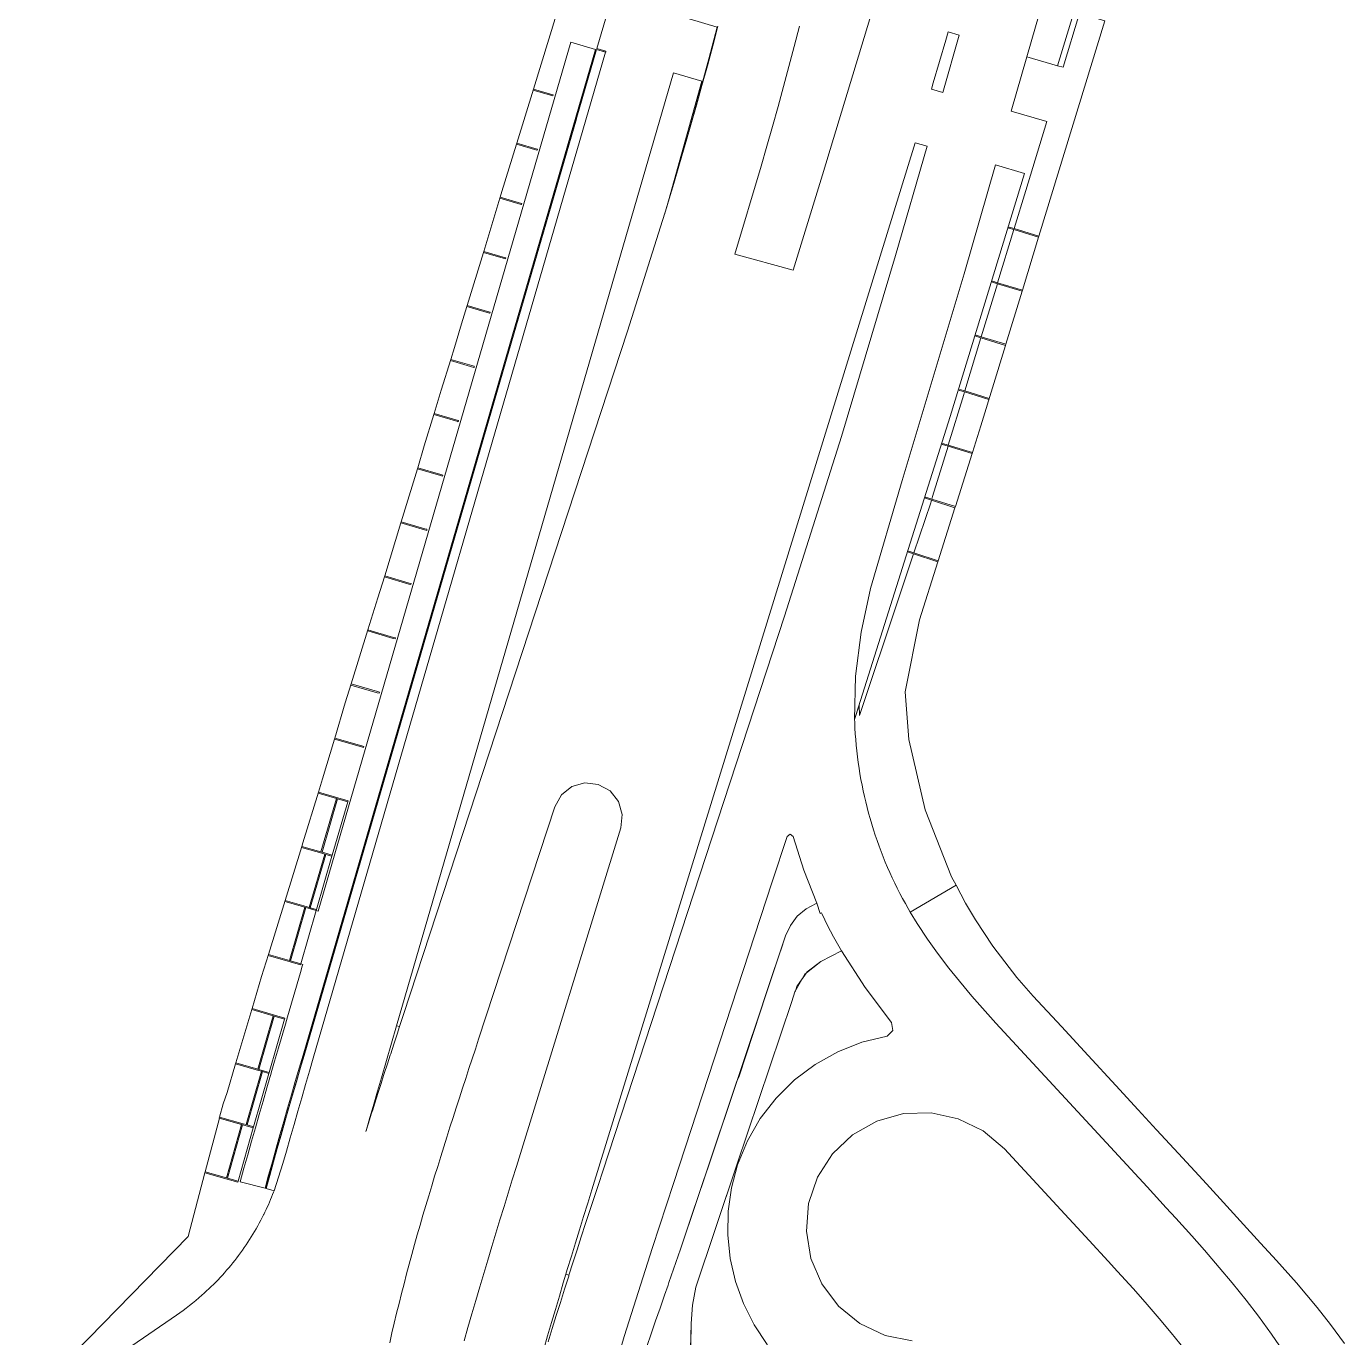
# Model space of a CAD drawing. Header units: metres. Extents: x 105146 to 106170, y 111783 to 118163.
# Drawn here: x 105317.6 to 105441.2, y 112919.3 to 113042.1 of the extents above; entities that cross this region are included whole.
import ezdxf

# ---------------------------------------------------------------- set-up
doc = ezdxf.new("R2010")
doc.units = ezdxf.units.M
doc.layers.add('20-EP-ZONA-DURA', color=253, linetype='CONTINUOUS', lineweight=13)
doc.layers.add('20-EP-ZONA-VERDE', color=84, linetype='CONTINUOUS', lineweight=13)

msp = doc.modelspace()

# ---------------------------------------------------------------- linework, layer by layer
at = {"layer": '20-EP-ZONA-DURA'}
for points in [[(105372.5547, 113045.0431), (105371.093, 113040.0474), (105371.9553, 113039.8187), (105371.9297, 113039.7221), (105371.0652, 113039.9523), (105371.0595, 113039.9539), (105370.1385, 113036.7867), (105369.8476, 113035.7895), (105369.8206, 113035.6932), (105369.1745, 113033.4847), (105369.1781, 113033.4837), (105359.0997, 112998.8234), (105357.7034, 112994.0214), (105348.7683, 112963.293), (105348.7404, 112963.1969), (105348.2366, 112961.4677), (105348.2075, 112961.3674), (105340.0267, 112933.2617), (105340.0979, 112933.2423), (105340.0911, 112933.2179), (105340.8445, 112933.0159), (105340.7994, 112932.8984), (105340.7059, 112932.6591), (105340.61, 112932.421), (105340.5115, 112932.1835), (105340.4106, 112931.9473), (105340.3073, 112931.7122), (105340.2016, 112931.4781), (105340.0931, 112931.2445), (105339.9829, 112931.0132), (105339.8698, 112930.7825), (105339.8605, 112930.7623), (105339.7351, 112930.5143), (105339.5972, 112930.2486), (105339.4561, 112929.9844), (105339.3118, 112929.7221), (105339.1645, 112929.4616), (105339.0139, 112929.2027), (105338.8601, 112928.9455), (105338.7035, 112928.6907), (105338.5435, 112928.437), (105338.3805, 112928.1857), (105338.2147, 112927.9366), (105338.045, 112927.6882), (105337.8738, 112927.4441), (105337.6988, 112927.2008), (105337.5212, 112926.9599), (105337.3404, 112926.7209), (105337.1565, 112926.4838), (105336.9706, 112926.25), (105336.7806, 112926.017), (105336.5892, 112925.7879), (105336.3945, 112925.5604), (105336.1969, 112925.3351), (105335.997, 112925.1127), (105335.7939, 112924.8922), (105335.5886, 112924.6745), (105335.3803, 112924.4591), (105335.1697, 112924.2464), (105334.9564, 112924.0361), (105334.7397, 112923.8276), (105334.5224, 112923.6234), (105334.3013, 112923.4208), (105334.0783, 112923.2209), (105333.7929, 112922.9725), (105333.5034, 112922.7281), (105333.2111, 112922.4889), (105332.9158, 112922.2547), (105332.6141, 112922.0228), (105332.3115, 112921.7974), (105332.0058, 112921.5769), (105331.6938, 112921.3591), (105317.6249, 112911.6953)], [(105320.7943, 112916.4419), (105332.7787, 112928.7317), (105334.358, 112934.7), (105336.4437, 112934.1081), (105337.4559, 112933.8209), (105337.4833, 112933.9171), (105338.8857, 112938.9249), (105338.9131, 112939.0211), (105340.3505, 112944.0121), (105340.3785, 112944.1081), (105341.8299, 112949.1011), (105341.8577, 112949.1971), (105340.8975, 112949.4763), (105338.7819, 112950.0917), (105339.6801, 112953.1079), (105340.3173, 112955.1647), (105340.3173, 112955.1647), (105340.2895, 112955.0685), (105342.3495, 112954.4695), (105343.3097, 112954.1903), (105343.3375, 112954.2863), (105343.5295, 112954.2306), (105343.4833, 112954.0711), (105343.3121, 112953.4827), (105342.0993, 112949.3115), (105342.0035, 112948.9823), (105341.9011, 112948.6299), (105341.2529, 112946.4009), (105340.8919, 112945.1589), (105340.5705, 112944.0523), (105340.5303, 112943.9141), (105340.4473, 112943.6273), (105340.1689, 112942.6663), (105339.8091, 112941.4209), (105339.4491, 112940.1679), (105339.0899, 112938.9115), (105338.7323, 112937.6517), (105338.3765, 112936.3883), (105338.0229, 112935.1211), (105337.6763, 112933.8653), (105339.9945, 112933.2437), (105340.3357, 112934.4793), (105340.6875, 112935.7405), (105341.0417, 112936.9987), (105341.3981, 112938.2541), (105341.7561, 112939.5065), (105342.1155, 112940.7565), (105342.4745, 112942.0005), (105342.8355, 112943.2463), (105343.1967, 112944.4897), (105343.5575, 112945.7309), (105370.9635, 113039.9817), (105368.6589, 113040.6519), (105344.9814, 112959.2237), (105344.7895, 112959.2795), (105344.8173, 112959.3755), (105346.2693, 112964.3687), (105346.2973, 112964.4649), (105347.7491, 112969.4579), (105347.7771, 112969.5541), (105346.8171, 112969.8331), (105345.0126, 112970.3579), (105345.3983, 112971.6131), (105346.5069, 112975.3387), (105349.0369, 112974.6031), (105349.2289, 112974.5473), (105349.2569, 112974.6433), (105349.0649, 112974.6991), (105346.5354, 112975.4345), (105347.5179, 112978.7363), (105348.07, 112980.5079), (105348.0421, 112980.4117), (105350.5167, 112979.6923), (105350.7087, 112979.6365), (105350.7367, 112979.7325), (105350.5447, 112979.7883), (105348.07, 112980.5079), (105349.6474, 112985.5687), (105349.6195, 112985.4727), (105351.9965, 112984.7815), (105352.1885, 112984.7257), (105352.2165, 112984.8217), (105352.0245, 112984.8775), (105349.6474, 112985.5687), (105350.5825, 112988.5691), (105351.1845, 112990.5371), (105353.4763, 112989.8707), (105353.6685, 112989.8149), (105353.6963, 112989.9109), (105353.5043, 112989.9667), (105351.2137, 112990.6327), (105352.7349, 112995.6058), (105354.9563, 112994.9599), (105355.1483, 112994.9041), (105355.1761, 112995.0001), (105354.9841, 112995.0559), (105352.7642, 112995.7013), (105353.0135, 112996.5165), (105354.2765, 113000.6771), (105356.4361, 113000.0491), (105356.6281, 112999.9933), (105356.6559, 113000.0893), (105356.4639, 113000.1451), (105354.3055, 113000.7727), (105354.9269, 113002.8197), (105355.817, 113005.7494), (105358.0831, 113005.0905), (105358.1081, 113005.0833), (105358.1361, 113005.1793), (105358.1111, 113005.1865), (105355.846, 113005.8451), (105356.5159, 113008.0501), (105357.4093, 113010.9101), (105357.3813, 113010.8141), (105359.5629, 113010.1797), (105359.5879, 113010.1725), (105359.6159, 113010.2685), (105359.5909, 113010.2757), (105357.4093, 113010.9101), (105357.7657, 113012.0511), (105358.4211, 113014.2671), (105358.9164, 113015.8873), (105361.0427, 113015.2689), (105361.0677, 113015.2617), (105361.0957, 113015.3577), (105361.0707, 113015.3649), (105358.9457, 113015.9829), (105360.4661, 113020.9561), (105362.5225, 113020.3581), (105362.5475, 113020.3509), (105362.5755, 113020.4469), (105362.5505, 113020.4543), (105360.4953, 113021.0517), (105362.0158, 113026.0251), (105364.0023, 113025.4473), (105364.0273, 113025.4401), (105364.0553, 113025.5361), (105364.0303, 113025.5433), (105362.0451, 113026.1207), (105362.2081, 113026.6541), (105363.5722, 113031.0921), (105365.4823, 113030.5367), (105365.5073, 113030.5293), (105365.5351, 113030.6253), (105365.5101, 113030.6327), (105363.6016, 113031.1877), (105365.1589, 113036.2543), (105365.1309, 113036.1583), (105366.9621, 113035.6257), (105366.9871, 113035.6185), (105367.0151, 113035.7145), (105366.9899, 113035.7219), (105365.1589, 113036.2543), (105367.3211, 113043.2891)], [(105382.4547, 113042.1499), (105381.9623, 113040.2997), (105381.4628, 113038.4515), (105380.9561, 113036.6051), (105380.4423, 113034.7608), (105379.9214, 113032.9183), (105379.3934, 113031.078), (105378.8583, 113029.2397), (105378.3161, 113027.4034), (105377.7668, 113025.5693), (105377.4427, 113024.5021), (105378.3357, 113027.5375), (105378.3388, 113027.5484), (105378.5166, 113028.1622), (105379.4578, 113031.3908), (105380.2766, 113034.2777), (105380.8126, 113036.2049), (105381.6018, 113039.0996), (105382.3929, 113042.0709), (105379.7607, 113042.8371)], [(105396.6987, 113042.8548), (105393.2945, 113031.6178), (105392.2499, 113028.2342), (105389.4873, 113019.2853), (105389.4873, 113019.2853), (105384.0401, 113020.7739), (105386.5037, 113029.0282), (105387.0395, 113030.8955), (105387.568, 113032.7649), (105388.0893, 113034.6363), (105388.6034, 113036.5097), (105389.1103, 113038.385), (105389.6099, 113040.2623), (105390.1023, 113042.1415)], [(105375.7959, 112918.4125), (105376.2019, 112919.6133), (105376.6119, 112920.8157), (105377.0251, 112922.0191), (105377.4417, 112923.2241), (105377.7711, 112924.1719), (105377.8609, 112924.4305), (105378.9485, 112927.5469), (105380.0422, 112930.8086), (105381.7107, 112935.7846), (105384.2812, 112943.4503), (105384.4247, 112943.6609), (105386.4363, 112949.8559), (105386.6447, 112950.4989), (105386.6649, 112950.5593), (105387.6066, 112953.3677), (105388.5409, 112956.1397), (105388.2568, 112955.307), (105388.7913, 112956.9011), (105389.2412, 112957.8786), (105389.8898, 112958.7371), (105390.707, 112959.437), (105391.6551, 112959.9459), (105391.7339, 112959.9808), (105391.7339, 112959.9808), (105392.0473, 112959.0053), (105392.1574, 112959.056), (105392.2086, 112958.9461), (105392.4679, 112958.4088), (105392.7342, 112957.8749), (105393.0076, 112957.3446), (105393.288, 112956.818), (105393.5291, 112956.3791), (105394.0291, 112955.5005), (105392.0991, 112954.4957), (105390.8208, 112953.5438), (105389.907, 112952.2379), (105389.8698, 112952.2504), (105389.707, 112951.7636), (105389.6675, 112951.6503), (105389.3689, 112950.7595), (105384.2369, 112935.4545), (105382.3897, 112929.9453), (105382.2065, 112929.3989), (105380.3889, 112923.9783), (105380.0691, 112922.2792), (105379.9569, 112920.5605), (105379.9021, 112918.5326)], [(105366.1235, 112918.1673), (105366.483, 112919.4111), (105366.8464, 112920.655), (105367.2135, 112921.8987), (105367.5839, 112923.1426), (105367.9576, 112924.3866), (105368.2001, 112925.1883), (105368.4871, 112925.1015), (105368.4615, 112925.0213), (105368.072, 112923.7907), (105367.6854, 112922.5592), (105367.3022, 112921.3264), (105366.9228, 112920.0924), (105366.5476, 112918.8571)]]:
    msp.add_lwpolyline(points, dxfattribs=at)
for points in [[(105418.7053, 113042.6534), (105412.5363, 113022.4752), (105410.2135, 113023.1817), (105411.3026, 113026.7631), (105413.2683, 113033.2275), (105409.9397, 113034.1873), (105411.4109, 113039.2789), (105414.2831, 113038.4501), (105414.8099, 113038.2969), (105416.3523, 113043.369), (105416.4093, 113043.3515), (105418.7053, 113042.6534)], [(105405.0777, 113041.3169), (105403.5233, 113035.9371), (105402.4557, 113036.2455), (105402.6356, 113036.8435), (105403.2331, 113038.8455), (105403.823, 113040.8498), (105404.0461, 113041.6151), (105405.0777, 113041.3169)], [(105412.5071, 113022.3797), (105410.9868, 113017.4069), (105408.6717, 113018.1109), (105410.1845, 113023.0859), (105412.5071, 113022.3797)], [(105410.9576, 113017.3113), (105409.4372, 113012.3385), (105407.1297, 113013.0403), (105408.3967, 113017.2069), (105408.6425, 113018.0153), (105410.9576, 113017.3113)], [(105409.408, 113012.2429), (105407.0983, 113004.6881), (105406.3152, 113002.209), (105404.0457, 113002.8987), (105405.4863, 113007.6363), (105405.5585, 113007.8737), (105407.8547, 113007.1755), (105407.8839, 113007.2713), (105405.5877, 113007.9695), (105407.1005, 113012.9445), (105409.408, 113012.2429)], [(105406.2851, 113002.1135), (105404.7186, 112997.1545), (105402.5049, 112997.8277), (105402.5761, 112998.0657), (105404.0167, 113002.8031), (105406.2851, 113002.1135)], [(105404.6698, 112996.9999), (105403.1033, 112992.0407), (105400.8285, 112992.7999), (105402.3989, 112997.4833), (105402.4746, 112997.7324), (105404.6698, 112996.9999)], [(105400.0061, 112979.7681), (105400.3503, 112975.2925), (105401.8763, 112968.7151), (105404.3551, 112962.4435), (105404.7821, 112961.6419), (105400.4757, 112959.1361), (105400.2833, 112959.4666), (105400.0179, 112959.9355), (105399.7586, 112960.4093), (105399.5066, 112960.8857), (105399.2613, 112961.366), (105399.0229, 112961.8497), (105398.7911, 112962.3375), (105398.5669, 112962.827), (105398.3494, 112963.3205), (105398.1395, 112963.8158), (105397.9354, 112964.3167), (105397.7394, 112964.8187), (105397.5507, 112965.3231), (105397.3685, 112965.8318), (105397.1941, 112966.3418), (105397.0268, 112966.8547), (105396.8669, 112967.3698), (105396.7143, 112967.887), (105396.5693, 112968.4061), (105396.4313, 112968.9287), (105396.3013, 112969.4508), (105396.1785, 112969.9759), (105396.0633, 112970.5027), (105395.9555, 112971.0314), (105395.8551, 112971.5616), (105395.7628, 112972.0912), (105395.6776, 112972.6248), (105395.6002, 112973.1584), (105395.5304, 112973.6932), (105395.468, 112974.2299), (105395.4136, 112974.7656), (105395.3668, 112975.3026), (105395.3277, 112975.8398), (105395.2961, 112976.3788), (105395.2722, 112976.9175), (105395.2633, 112977.1813), (105395.6895, 112978.5304), (105395.7173, 112977.5565), (105399.4088, 112988.5659), (105400.7969, 112992.7051), (105403.0721, 112991.9421), (105401.3549, 112986.5059), (105400.0061, 112979.7681)], [(105343.4547, 112965.2913), (105343.5529, 112965.6083), (105345.0126, 112970.3579), (105344.9847, 112970.2619), (105346.6933, 112969.765), (105345.2413, 112964.7719), (105343.4547, 112965.2913)], [(105341.886, 112960.2279), (105343.4547, 112965.2913), (105343.4269, 112965.1953), (105345.3091, 112964.6479), (105345.5971, 112964.5642), (105344.1453, 112959.571), (105343.8571, 112959.6547), (105341.886, 112960.2279)], [(105340.3173, 112955.1647), (105341.886, 112960.2279), (105341.8581, 112960.1319), (105343.7337, 112959.5865), (105342.2817, 112954.5934), (105340.3173, 112955.1647)], [(105340.7727, 112949.4085), (105339.3225, 112944.4147), (105337.269, 112945.0111), (105338.7533, 112949.9957), (105340.7727, 112949.4085)], [(105349.6912, 112939.3498), (105349.4482, 112938.5741), (105349.4668, 112938.6384), (105349.8249, 112939.8778), (105350.1837, 112941.1171), (105350.5435, 112942.3562), (105350.9034, 112943.5953), (105352.3247, 112948.4831), (105352.6127, 112948.3993), (105352.3778, 112947.6799), (105352.0762, 112946.7581), (105351.7745, 112945.8356), (105351.7353, 112945.7153), (105351.4744, 112944.9135), (105351.1742, 112943.9893), (105351.1142, 112943.8043), (105350.8751, 112943.0636), (105350.5772, 112942.1369), (105350.2805, 112941.2092), (105350.0901, 112940.6119), (105349.985, 112940.2801), (105349.6912, 112939.3498)], [(105339.6594, 112944.2134), (105338.2397, 112939.2123), (105337.9511, 112939.2941), (105335.7398, 112939.9219), (105336.0707, 112941.1723), (105336.4431, 112942.2375), (105337.2405, 112944.9153), (105339.3903, 112944.2911), (105339.6594, 112944.2134)], [(105337.7948, 112939.2342), (105336.3753, 112934.2315), (105334.3836, 112934.7967), (105335.7142, 112939.8252), (105337.7948, 112939.2342)]]:
    msp.add_lwpolyline(points, close=True, dxfattribs=at)
at = {"layer": '20-EP-ZONA-VERDE'}
for points in [[(105425.9095, 113084.7945), (105428.2287, 113080.5887), (105423.7861, 113069.5337), (105414.2831, 113038.4501), (105411.4109, 113039.2789), (105419.5699, 113067.5183), (105421.9705, 113075.8601), (105423.1631, 113080.0543), (105424.4379, 113084.6213), (105424.688, 113085.0152), (105425.1154, 113085.2027), (105425.5747, 113085.1197), (105425.9095, 113084.7945)], [(105371.9237, 113039.7025), (105344.5177, 112945.4517), (105344.1569, 112944.2109), (105343.7961, 112942.9679), (105343.4353, 112941.7231), (105343.0763, 112940.4797), (105342.7175, 112939.2311), (105342.3599, 112937.9801), (105342.0041, 112936.7267), (105341.6779, 112935.5677), (105340.8445, 112933.0159), (105340.0911, 112933.2179), (105340.4319, 112934.4525), (105340.7839, 112935.7135), (105341.1381, 112936.9715), (105341.4943, 112938.2267), (105341.8523, 112939.4791), (105342.2115, 112940.7287), (105342.5707, 112941.9727), (105342.9317, 112943.2185), (105343.2927, 112944.4617), (105343.6535, 112945.7029), (105371.0595, 113039.9539), (105371.9237, 113039.7025)], [(105380.9325, 113036.9979), (105377.6608, 113025.2311), (105373.9869, 113013.5835), (105352.9807, 112949.5215), (105352.6789, 112948.6011), (105352.6127, 112948.3993), (105352.3247, 112948.4831), (105378.2945, 113037.7651), (105380.9325, 113036.9979)], [(105366.9899, 113035.7219), (105367.0151, 113035.7145), (105366.9871, 113035.6185), (105366.9621, 113035.6257), (105365.1309, 113036.1583), (105365.1589, 113036.2543), (105366.9899, 113035.7219)], [(105365.5101, 113030.6327), (105365.5351, 113030.6253), (105365.5073, 113030.5293), (105365.4823, 113030.5367), (105363.5735, 113031.0917), (105363.6015, 113031.1877), (105365.5101, 113030.6327)], [(105402.0663, 113030.8929), (105399.1089, 113020.6587), (105394.0488, 113003.7089), (105388.6897, 112986.8513), (105371.6473, 112934.8417), (105371.2455, 112933.6155), (105370.8441, 112932.3891), (105370.4435, 112931.1625), (105370.0437, 112929.9355), (105369.6453, 112928.7079), (105369.2485, 112927.4797), (105368.8539, 112926.2509), (105368.4871, 112925.1015), (105368.2001, 112925.1883), (105368.3337, 112925.6307), (105368.7123, 112926.8753), (105369.0929, 112928.1203), (105369.4755, 112929.3671), (105369.8589, 112930.6131), (105370.2433, 112931.8595), (105370.6283, 112933.1069), (105400.9259, 113031.2225), (105402.0663, 113030.8929)], [(105411.1975, 113028.3595), (105404.2335, 113005.5785), (105395.2633, 112977.1813), (105395.3583, 112981.2285), (105395.8905, 112985.37), (105396.7639, 112989.4529), (105399.7341, 112999.5857), (105405.5365, 113018.9473), (105408.4825, 113029.1437), (105411.1975, 113028.3595)], [(105364.0303, 113025.5433), (105364.0553, 113025.5361), (105364.0273, 113025.4401), (105364.0023, 113025.4473), (105362.0171, 113026.0247), (105362.0451, 113026.1207), (105364.0303, 113025.5433)], [(105410.2135, 113023.1817), (105412.5361, 113022.4753), (105412.5071, 113022.3797), (105410.1845, 113023.0859), (105409.7327, 113023.2233), (105409.7619, 113023.3191), (105410.2135, 113023.1817)], [(105362.5505, 113020.4543), (105362.5755, 113020.4469), (105362.5475, 113020.3509), (105362.5225, 113020.3581), (105360.4673, 113020.9557), (105360.4953, 113021.0517), (105362.5505, 113020.4543)], [(105408.6717, 113018.1109), (105410.9869, 113017.4069), (105410.9577, 113017.3113), (105408.6425, 113018.0153), (105408.1833, 113018.1557), (105408.2125, 113018.2515), (105408.6717, 113018.1109)], [(105361.0707, 113015.3649), (105361.0957, 113015.3577), (105361.0677, 113015.2617), (105361.0427, 113015.2689), (105358.9177, 113015.8869), (105358.9457, 113015.9829), (105361.0707, 113015.3649)], [(105407.1297, 113013.0403), (105409.4371, 113012.3385), (105409.4081, 113012.2429), (105407.1005, 113012.9445), (105406.6339, 113013.0873), (105406.6629, 113013.1831), (105407.1297, 113013.0403)], [(105359.5909, 113010.2757), (105359.6159, 113010.2685), (105359.5879, 113010.1725), (105359.5629, 113010.1797), (105357.3813, 113010.8141), (105357.4093, 113010.9101), (105359.5909, 113010.2757)], [(105405.5877, 113007.9695), (105407.8839, 113007.2713), (105407.8547, 113007.1755), (105405.5585, 113007.8737), (105405.0841, 113008.0181), (105405.1131, 113008.1137), (105405.5877, 113007.9695)], [(105358.1111, 113005.1865), (105358.1361, 113005.1793), (105358.1081, 113005.0833), (105358.0831, 113005.0905), (105355.8181, 113005.7491), (105355.8461, 113005.8451), (105358.1111, 113005.1865)], [(105404.0457, 113002.8987), (105406.3143, 113002.2093), (105406.2851, 113002.1135), (105404.0167, 113002.8031), (105403.5133, 113002.9631), (105403.5425, 113003.0589), (105404.0457, 113002.8987)], [(105356.4639, 113000.1451), (105356.6559, 113000.0893), (105356.6281, 112999.9933), (105356.4361, 113000.0491), (105354.2771, 113000.6769), (105354.3049, 113000.7729), (105356.4639, 113000.1451)], [(105402.5061, 112997.8273), (105404.7187, 112997.1545), (105404.6697, 112996.9999), (105402.4743, 112997.7325), (105401.9169, 112997.9183), (105401.9487, 112998.0133), (105402.5061, 112997.8273)], [(105354.9841, 112995.0559), (105355.1761, 112995.0001), (105355.1483, 112994.9041), (105354.9563, 112994.9599), (105352.7357, 112995.6055), (105352.7637, 112995.7015), (105354.9841, 112995.0559)], [(105400.8285, 112992.7999), (105403.1051, 112992.0401), (105403.0723, 112991.9421), (105400.7969, 112992.7051), (105400.3203, 112992.8641), (105400.3521, 112992.9589), (105400.8285, 112992.7999)], [(105353.5043, 112989.9667), (105353.6963, 112989.9109), (105353.6685, 112989.8149), (105353.4763, 112989.8707), (105351.1857, 112990.5367), (105351.2137, 112990.6327), (105353.5043, 112989.9667)], [(105352.0245, 112984.8775), (105352.2165, 112984.8217), (105352.1885, 112984.7257), (105351.9965, 112984.7815), (105349.6195, 112985.4727), (105349.6473, 112985.5687), (105352.0245, 112984.8775)], [(105350.5447, 112979.7883), (105350.7367, 112979.7325), (105350.7087, 112979.6365), (105350.5167, 112979.6923), (105348.0421, 112980.4117), (105348.0701, 112980.5079), (105350.5447, 112979.7883)], [(105349.0649, 112974.6991), (105349.2569, 112974.6433), (105349.2289, 112974.5473), (105349.0369, 112974.6031), (105346.5075, 112975.3385), (105346.5355, 112975.4345), (105349.0649, 112974.6991)], [(105346.8171, 112969.8331), (105347.7771, 112969.5541), (105347.7491, 112969.4579), (105346.7892, 112969.7372), (105346.6933, 112969.765), (105344.9847, 112970.2619), (105345.0127, 112970.3579), (105346.8171, 112969.8331)], [(105346.7892, 112969.7372), (105345.3373, 112964.744), (105345.2413, 112964.7719), (105346.6933, 112969.765), (105346.7892, 112969.7372)], [(105347.7491, 112969.4579), (105346.2973, 112964.4649), (105345.3373, 112964.744), (105346.7892, 112969.7372), (105347.7491, 112969.4579)], [(105345.2413, 112964.7719), (105345.3373, 112964.744), (105346.2973, 112964.4649), (105346.2693, 112964.3687), (105345.693, 112964.5363), (105345.5971, 112964.5642), (105345.3091, 112964.6479), (105343.4269, 112965.1953), (105343.4547, 112965.2913), (105345.2413, 112964.7719)], [(105345.693, 112964.5363), (105344.2413, 112959.5431), (105344.1453, 112959.571), (105345.5971, 112964.5642), (105345.693, 112964.5363)], [(105346.2693, 112964.3687), (105344.8173, 112959.3755), (105344.2413, 112959.5431), (105345.693, 112964.5363), (105346.2693, 112964.3687)], [(105343.8571, 112959.6547), (105344.1453, 112959.571), (105344.2413, 112959.5431), (105344.8173, 112959.3755), (105344.7895, 112959.2795), (105343.8295, 112959.5587), (105343.7337, 112959.5865), (105341.8581, 112960.1319), (105341.8861, 112960.2279), (105343.8571, 112959.6547)], [(105343.8295, 112959.5587), (105342.3776, 112954.5656), (105342.2817, 112954.5934), (105343.7337, 112959.5865), (105343.8295, 112959.5587)], [(105344.7895, 112959.2795), (105343.3375, 112954.2863), (105342.3776, 112954.5656), (105343.8295, 112959.5587), (105344.7895, 112959.2795)], [(105342.2817, 112954.5934), (105342.3776, 112954.5656), (105343.3375, 112954.2863), (105343.3097, 112954.1903), (105342.3495, 112954.4695), (105340.2895, 112955.0685), (105340.3173, 112955.1647), (105342.2817, 112954.5934)], [(105398.7119, 112948.7687), (105398.8495, 112948.0262), (105398.3003, 112947.5079), (105395.9456, 112946.9276), (105393.6897, 112946.0378), (105391.5729, 112944.8543), (105389.6334, 112943.3985), (105387.9059, 112941.6965), (105386.4214, 112939.7788), (105385.2066, 112937.6798), (105384.2833, 112935.4375), (105384.2369, 112935.4545), (105389.3689, 112950.7595), (105389.6675, 112951.6503), (105390.607, 112953.3092), (105392.0991, 112954.4957), (105394.0291, 112955.5005), (105396.2477, 112952.0491), (105398.7119, 112948.7687)], [(105340.8975, 112949.4763), (105341.8577, 112949.1971), (105341.8299, 112949.1011), (105340.8687, 112949.3806), (105340.7727, 112949.4085), (105338.7539, 112949.9955), (105338.7819, 112950.0917), (105340.8975, 112949.4763)], [(105340.8687, 112949.3806), (105339.4184, 112944.387), (105339.3225, 112944.4147), (105340.7727, 112949.4085), (105340.8687, 112949.3806)], [(105341.8299, 112949.1011), (105340.3785, 112944.1081), (105339.4184, 112944.387), (105340.8687, 112949.3806), (105341.8299, 112949.1011)], [(105339.3225, 112944.4147), (105339.4184, 112944.387), (105340.3785, 112944.1081), (105340.3505, 112944.0121), (105339.7555, 112944.186), (105339.6594, 112944.2134), (105339.3903, 112944.2911), (105337.2411, 112944.9151), (105337.2689, 112945.0111), (105339.3225, 112944.4147)], [(105339.7555, 112944.186), (105338.3359, 112939.1849), (105338.2397, 112939.2123), (105339.6594, 112944.2134), (105339.7555, 112944.186)], [(105340.3505, 112944.0121), (105338.9131, 112939.0211), (105338.3359, 112939.1849), (105339.7555, 112944.186), (105340.3505, 112944.0121)], [(105337.9511, 112939.2941), (105338.2397, 112939.2123), (105338.3359, 112939.1849), (105338.9131, 112939.0211), (105338.8857, 112938.9249), (105337.9238, 112939.1976), (105337.8909, 112939.2068), (105337.7948, 112939.2342), (105335.7117, 112939.8259), (105335.7389, 112939.9221), (105337.9511, 112939.2941)], [(105337.8909, 112939.2068), (105336.4713, 112934.2043), (105336.3753, 112934.2315), (105337.7948, 112939.2342), (105337.8909, 112939.2068)], [(105337.9238, 112939.1976), (105338.8857, 112938.9249), (105337.4833, 112933.9171), (105336.4713, 112934.2043), (105337.8909, 112939.2068), (105337.9238, 112939.1976)], [(105384.2833, 112935.4375), (105383.712, 112933.2959), (105383.4046, 112931.1009), (105383.3656, 112928.8849), (105383.5957, 112926.6805), (105384.0914, 112924.5202), (105384.8455, 112922.4361), (105385.8467, 112920.4587), (105387.0803, 112918.6175), (105387.2072, 112917.8849), (105386.6767, 112917.3643), (105383.1697, 112916.1248), (105379.7947, 112914.5615), (105379.9569, 112920.5605), (105380.0691, 112922.2792), (105380.3889, 112923.9783), (105382.2065, 112929.3989), (105384.2369, 112935.4545), (105384.2833, 112935.4375)], [(105336.3753, 112934.2315), (105336.4713, 112934.2043), (105337.4833, 112933.9171), (105337.4559, 112933.8209), (105336.4437, 112934.1081), (105334.3563, 112934.7005), (105334.3837, 112934.7967), (105336.3753, 112934.2315)]]:
    msp.add_lwpolyline(points, close=True, dxfattribs=at)
for points in [[(105351.6863, 112918.7741), (105351.8967, 112919.7015), (105352.1115, 112920.6225), (105352.3321, 112921.5429), (105352.5577, 112922.4629), (105352.7889, 112923.3823), (105353.0247, 112924.3011), (105353.2655, 112925.2197), (105353.5109, 112926.1377), (105353.7609, 112927.0551), (105354.0151, 112927.9723), (105354.2731, 112928.8891), (105354.5353, 112929.8055), (105354.8011, 112930.7217), (105355.0705, 112931.6377), (105355.3431, 112932.5533), (105355.6191, 112933.4689), (105355.8979, 112934.3843), (105356.1795, 112935.2997), (105356.4637, 112936.2151), (105356.7505, 112937.1303), (105357.0393, 112938.0457), (105357.3303, 112938.9613), (105357.6233, 112939.8769), (105357.9179, 112940.7929), (105358.2139, 112941.7091), (105358.5115, 112942.6257), (105358.8105, 112943.5439), (105359.1099, 112944.4611), (105359.4103, 112945.3787), (105359.7111, 112946.2971), (105360.0123, 112947.2159), (105367.1579, 112969.0075), (105367.7765, 112970.108), (105368.7674, 112970.8899), (105369.9813, 112971.2358), (105371.2355, 112971.0936), (105372.3412, 112970.4847), (105373.1318, 112969.5008), (105373.4884, 112968.2899), (105373.3573, 112967.0343), (105373.3573, 112967.0343), (105363.5575, 112935.2895), (105363.1719, 112934.0401), (105362.7863, 112932.7897), (105362.4011, 112931.5381), (105362.0173, 112930.2873), (105361.6341, 112929.0335), (105361.2521, 112927.7783), (105360.8721, 112926.5215), (105360.4943, 112925.2629), (105360.1189, 112924.0025), (105359.7463, 112922.7403), (105359.3769, 112921.4761), (105359.0109, 112920.2097), (105358.6489, 112918.9413)], [(105370.5425, 112908.6479), (105373.6559, 112919.3633), (105376.3141, 112927.7123), (105378.2711, 112933.7027), (105387.5317, 112961.9615), (105388.9261, 112966.2169), (105389.2181, 112966.4234), (105389.5003, 112966.2039), (105389.5003, 112966.2039), (105390.5031, 112963.0514), (105391.7337, 112959.9807), (105391.6551, 112959.9459), (105390.707, 112959.4371), (105389.8898, 112958.7371), (105389.2412, 112957.8786), (105388.7913, 112956.9011), (105386.4727, 112949.9861), (105378.9485, 112927.5469), (105377.8609, 112924.4305), (105377.7711, 112924.1719), (105377.4417, 112923.2241), (105377.0251, 112922.0191), (105376.6119, 112920.8157), (105376.2019, 112919.6133), (105375.7959, 112918.4125)], [(105435.4391, 112917.9743), (105434.3489, 112919.5691), (105433.1259, 112921.2511), (105431.9637, 112922.7661), (105430.6483, 112924.4025), (105429.4489, 112925.8371), (105428.0523, 112927.4537), (105426.8713, 112928.7855), (105425.3799, 112930.4351), (105424.4787, 112931.4191), (105422.6709, 112933.3801), (105410.8075, 112946.2211), (105409.2723, 112947.8879), (105408.5091, 112948.7241), (105407.2497, 112950.1287), (105406.2581, 112951.2651), (105405.0931, 112952.6491), (105404.1019, 112953.8819), (105403.0271, 112955.2945), (105402.0915, 112956.6075), (105401.1249, 112958.0725), (105400.4757, 112959.1361), (105404.7821, 112961.6419), (105405.6691, 112959.9771), (105405.6691, 112959.9771), (105406.5873, 112958.3987), (105408.2175, 112955.9281), (105410.4735, 112952.9887), (105411.9997, 112951.2455), (105414.6589, 112948.3987), (105417.1471, 112945.7013), (105419.7541, 112942.8753), (105421.8481, 112940.6053), (105423.5719, 112938.7367), (105425.6171, 112936.5197), (105427.9129, 112934.0309), (105429.5361, 112932.2715), (105431.4155, 112930.2013), (105433.3177, 112928.1063), (105434.7941, 112926.4801), (105436.6969, 112924.3841), (105438.6197, 112922.0853), (105439.8633, 112920.4881), (105441.1959, 112918.6887)], [(105400.6723, 112918.9637), (105398.1208, 112919.4653), (105395.7652, 112920.5667), (105393.7443, 112922.203), (105392.1768, 112924.2778), (105391.1553, 112926.6691), (105390.7397, 112929.236), (105390.9545, 112931.8275), (105391.7871, 112934.2909), (105393.1886, 112936.4813), (105395.0763, 112938.2697), (105397.3391, 112939.5508), (105399.8439, 112940.2492), (105402.4432, 112940.3238), (105404.9839, 112939.7703), (105407.3165, 112938.6211), (105409.3037, 112936.9439), (105409.3037, 112936.9439), (105417.2355, 112928.3585), (105419.0325, 112926.4091), (105419.9121, 112925.4487), (105421.3609, 112923.8463), (105422.4891, 112922.5741), (105423.8127, 112921.0417), (105424.9307, 112919.7049), (105426.1463, 112918.1925)]]:
    msp.add_lwpolyline(points, dxfattribs=at)

doc.saveas('drawing.dxf')
